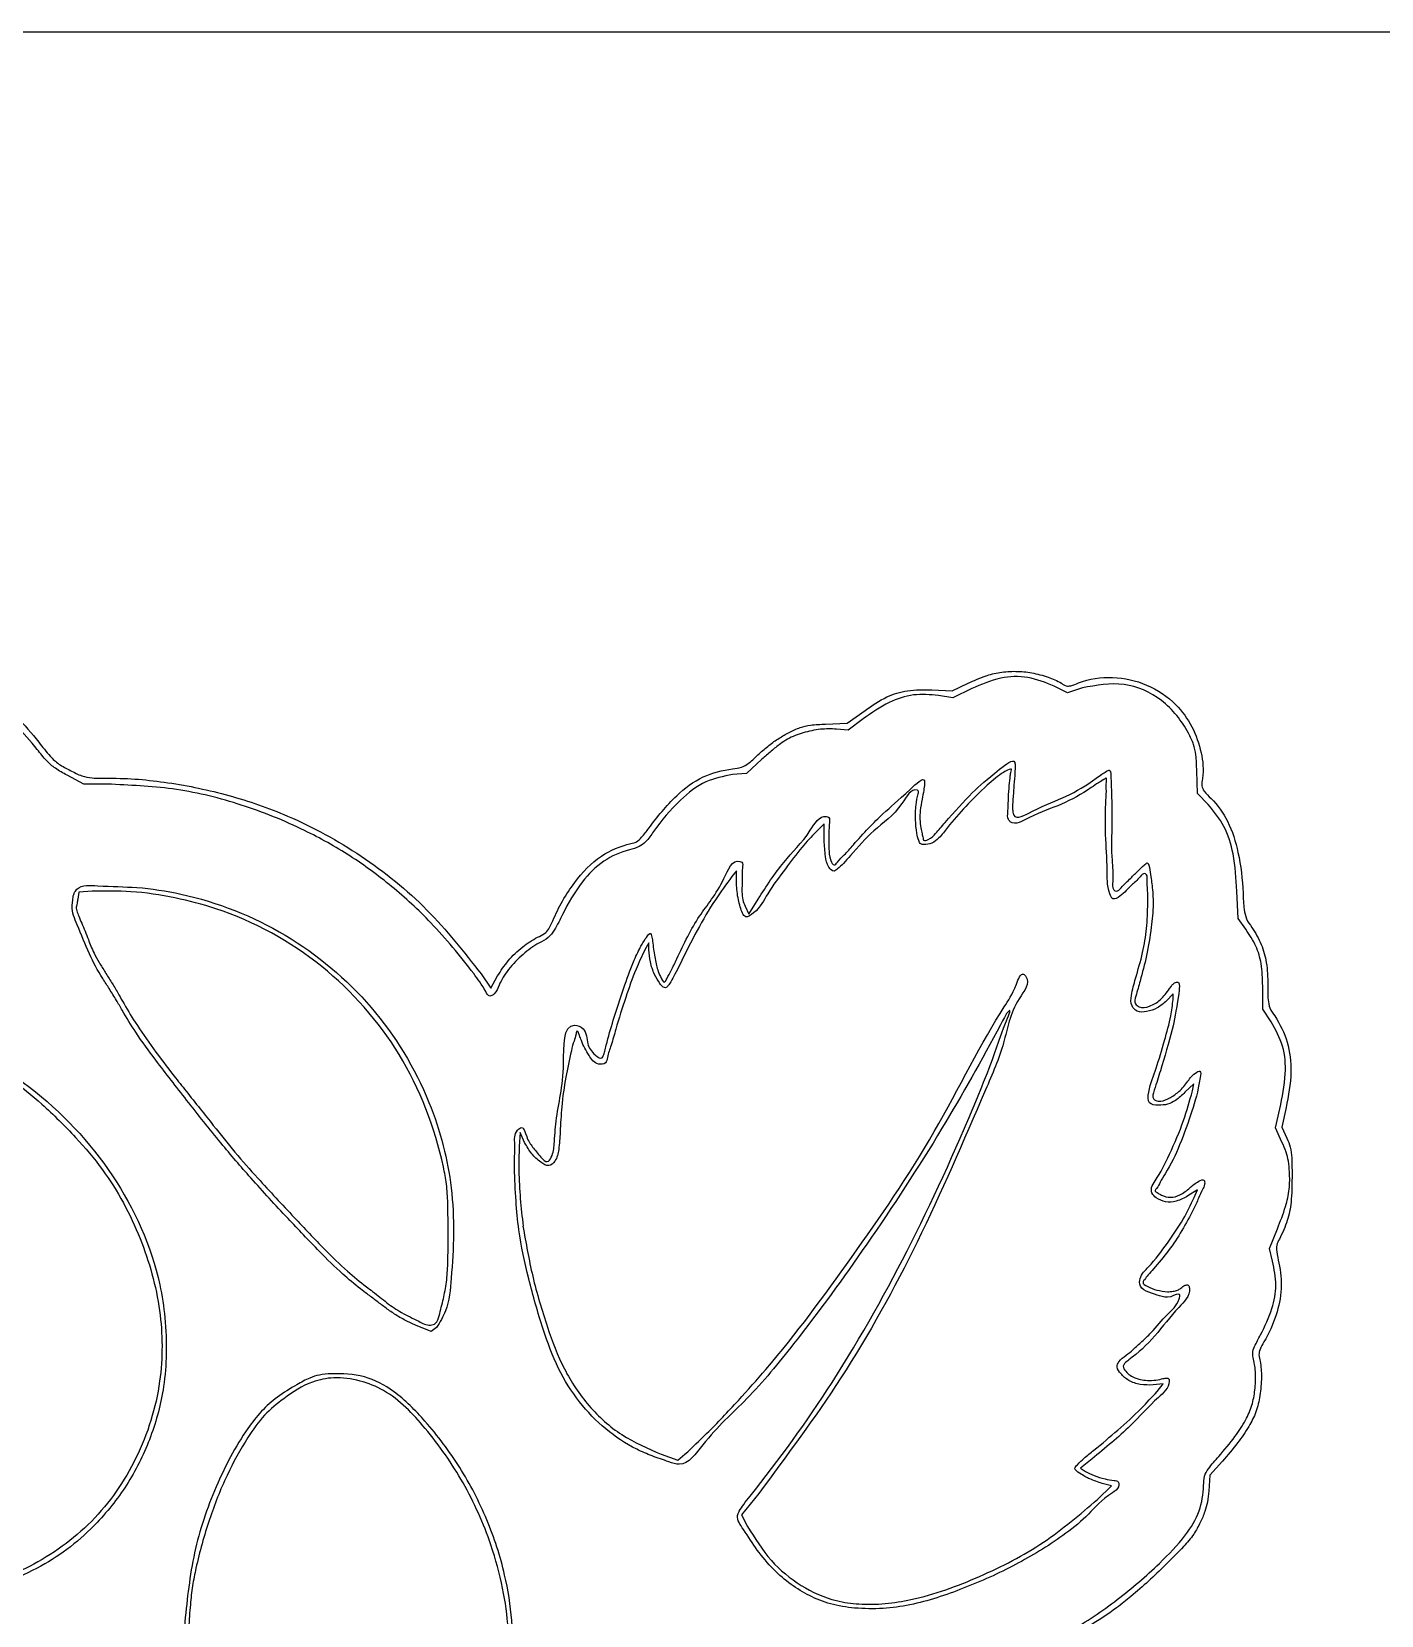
# Model space of a CAD drawing. Extents: x -215 to 205, y 28 to 519.
# Drawn here: x -173.9 to -158.83, y 501.23 to 518.9 of the extents above; entities that cross this region are included whole.
import ezdxf

# ---------------------------------------------------------------- set-up
doc = ezdxf.new("R2010")
doc.units = 0
doc.layers.add('Layer_1', color=7, linetype='CONTINUOUS')

msp = doc.modelspace()

# ---------------------------------------------------------------- linework, layer by layer
at = {"layer": 'Layer_1', "color": 7}
for points in [[(-210.08408, 518.896146), (-20.194874, 518.896146)], [(-163.850944, 511.552225), (-163.622536, 511.540654), (-163.442438, 511.626923)], [(-163.404513, 511.568071), (-163.61373, 511.465063), (-163.775963, 511.491282)], [(-162.169035, 511.57456), (-162.335848, 511.518544), (-162.484793, 511.594233)], [(-165.034584, 511.170846), (-164.79327, 511.181599), (-164.593871, 511.32481)], [(-164.614614, 511.230116), (-164.784433, 511.102295), (-164.912833, 511.116067)], [(-165.744929, 510.781072), (-165.919156, 510.61939), (-166.073119, 510.607226)], [(-173.004805, 510.499745), (-173.314518, 510.499745), (-173.501349, 510.600735)], [(-160.764214, 510.273958), (-160.882491, 510.398751), (-160.892425, 510.650869)], [(-165.050377, 509.871969), (-165.050377, 510.058846), (-165.141862, 509.96985)], [(-166.02872, 509.392491), (-166.02872, 509.534429), (-166.08044, 509.471299)], [(-173.431206, 509.25451), (-173.431273, 509.254473)], [(-173.221836, 509.30757), (-173.36816, 509.295406), (-173.382243, 509.216607)], [(-165.933893, 509.139634), (-165.892697, 509.051318), (-165.787866, 509.219568)], [(-160.34516, 508.881931), (-160.43152, 509.003055), (-160.443966, 509.306958)], [(-173.337934, 508.950232), (-173.337855, 508.950347)], [(-167.008872, 508.652355), (-167.008872, 508.732698), (-167.052219, 508.653927)], [(-168.880725, 508.384198), (-168.770272, 508.22384), (-168.69714, 508.361014)], [(-161.155978, 508.098352), (-161.155978, 508.161852), (-161.229407, 508.083931)], [(-160.062093, 507.849994), (-160.153356, 507.990064), (-160.156319, 508.248932)], [(-160.941433, 507.078105), (-160.925713, 507.156907), (-161.023726, 507.06385)], [(-159.894888, 506.892998), (-159.944678, 506.672941), (-159.887034, 506.551106)], [(-159.941407, 506.508617), (-160.015278, 506.668945), (-159.965782, 506.879265)], [(-168.393824, 506.502535), (-168.445394, 506.613872), (-168.45451, 506.457701)], [(-168.502113, 506.481699), (-168.503179, 506.481583)], [(-160.92023, 505.890212), (-160.885183, 505.97417), (-160.991, 505.907038)], [(-168.410571, 505.569856), (-168.41236, 505.56989)], [(-160.046125, 505.180031), (-160.081691, 505.321864), (-159.992576, 505.54167)], [(-169.376144, 504.438176), (-169.435348, 504.39394), (-169.611094, 504.464922)], [(-161.33535, 503.724656), (-161.26607, 503.812142), (-161.379617, 503.798652)], [(-166.869621, 503.024711), (-166.685688, 502.961061), (-166.60427, 503.025526)], [(-162.061556, 502.975477), (-162.191802, 502.870705), (-162.135783, 502.834027)], [(-160.605151, 502.948485), (-160.745215, 502.790915), (-160.75848, 502.614566)], [(-162.000003, 502.520586), (-161.842433, 502.673118), (-161.947143, 502.700381)], [(-165.780556, 502.589392), (-165.975081, 502.34935), (-165.90632, 502.220617)]]:
    msp.add_lwpolyline(points, dxfattribs=at)
for points, knots in [([(-188.750572, 504.917313), (-188.626228, 505.207458), (-188.373672, 505.796777), (-187.900656, 506.635456), (-187.495815, 507.212441), (-187.239987, 507.566501), (-187.15149, 507.713032), (-186.967187, 508.105299), (-186.621774, 508.730963), (-185.97545, 509.480455), (-185.268492, 510.063151), (-184.548377, 510.461311), (-183.872605, 510.741422), (-183.348816, 510.858376), (-182.996724, 510.930523), (-182.794371, 510.996941), (-182.493836, 511.111645), (-182.109149, 511.257246), (-181.653685, 511.403565), (-181.274444, 511.508087), (-181.003415, 511.572202), (-180.844306, 511.629308), (-180.565165, 511.862253), (-180.068946, 512.199646), (-179.308471, 512.543127), (-178.70414, 512.715624), (-178.270784, 512.769058), (-177.947249, 512.772478), (-177.514428, 512.767438), (-177.089887, 512.763764), (-176.750604, 512.748346), (-176.361523, 512.648709), (-175.844851, 512.490169), (-175.217104, 512.188796), (-174.72853, 511.869293), (-174.35197, 511.545962), (-174.072255, 511.26864), (-173.850223, 511.017887), (-173.708899, 510.827541), (-173.591964, 510.717441), (-173.465318, 510.655908), (-173.346184, 510.590369), (-173.197383, 510.563305), (-172.875761, 510.574607), (-172.361219, 510.529272), (-171.691757, 510.38749), (-170.956551, 510.135744), (-170.201239, 509.716925), (-169.460696, 509.126146), (-169.072997, 508.630169), (-168.880725, 508.384198)], [0, 0, 0, 0, 0.946541, 1.922532, 2.881529, 3.059879, 3.232842, 3.39397, 4.359805, 5.365572, 6.344581, 7.091291, 7.827278, 8.530438, 8.697301, 8.904968, 9.168175, 9.662653, 10.138428, 10.603247, 10.841061, 10.976331, 11.103845, 11.923357, 12.773612, 13.596048, 13.796393, 14.081811, 14.565537, 15.094939, 15.357217, 15.58019, 16.296426, 16.976369, 17.661797, 18.040949, 18.463571, 18.842868, 19.044101, 19.174753, 19.319194, 19.464442, 19.579898, 19.767218, 20.428572, 21.123013, 21.81651, 22.751793, 23.701023, 24.63493, 24.63493, 24.63493, 24.63493]), ([(-173.501349, 510.600735), (-173.545909, 510.624867), (-173.627527, 510.669068), (-173.739762, 510.766963), (-173.871285, 510.940916), (-174.082006, 511.17749), (-174.347957, 511.447929), (-174.954597, 511.993658), (-176.057619, 512.581156), (-177.718721, 512.847842), (-178.991957, 512.611865), (-179.812372, 512.244807), (-180.259492, 511.986068), (-180.587524, 511.755801), (-180.800743, 511.579322), (-180.985316, 511.511955), (-181.278797, 511.441161), (-181.66626, 511.333245), (-182.108725, 511.191041), (-182.472524, 511.051233), (-182.76065, 510.940628), (-182.964333, 510.875172), (-183.530093, 510.759794), (-184.453743, 510.490679), (-185.598161, 509.767965), (-186.308043, 509.019687), (-186.698092, 508.443744), (-186.883646, 508.134644), (-187.000946, 507.880352), (-187.090025, 507.687791), (-187.16717, 507.555245), (-187.412449, 507.212109), (-187.817107, 506.644425), (-188.293428, 505.808754), (-188.55032, 505.221601), (-188.675764, 504.934887)], [0, 0, 0, 0, 0.151637, 0.277743, 0.442997, 0.804405, 1.22778, 1.580205, 3.25107, 4.881627, 6.549207, 7.041659, 7.575367, 8.094907, 8.246304, 8.399018, 8.677427, 9.154274, 9.604172, 10.071453, 10.323038, 10.530246, 10.71211, 12.054823, 13.388875, 14.723418, 15.114374, 15.475245, 15.803274, 15.953848, 16.111594, 16.262377, 17.218838, 18.202237, 19.140715, 19.140715, 19.140715, 19.140715]), ([(-163.442438, 511.626923), (-163.380274, 511.655812), (-163.266902, 511.708499), (-163.086687, 511.753924), (-162.91103, 511.764372), (-162.729532, 511.747978), (-162.55865, 511.70064), (-162.431096, 511.649728), (-162.3543, 511.592726), (-162.282973, 511.598011), (-162.12436, 511.67431), (-161.827986, 511.715581), (-161.441432, 511.628866), (-161.131261, 511.423274), (-160.934428, 511.146246), (-160.833048, 510.861067), (-160.811785, 510.633452), (-160.845194, 510.487115), (-160.805095, 510.405322), (-160.67829, 510.300681), (-160.52547, 510.077884), (-160.412718, 509.712946), (-160.376811, 509.376891), (-160.370876, 509.128285), (-160.342957, 508.993724), (-160.256033, 508.875359), (-160.165573, 508.718684), (-160.10651, 508.499308), (-160.096697, 508.290074), (-160.102805, 508.121031), (-160.081053, 507.998195), (-159.977669, 507.855343), (-159.863842, 507.624987), (-159.824163, 507.266545), (-159.869935, 507.024793), (-159.894888, 506.892998)], [0, 0, 0, 0, 0.205279, 0.374379, 0.553946, 0.730728, 0.918878, 1.082742, 1.144581, 1.194466, 1.286763, 1.672577, 2.060773, 2.45517, 2.758074, 3.065297, 3.353058, 3.436555, 3.499869, 3.613267, 3.927097, 4.292359, 4.74932, 4.93544, 5.040416, 5.15382, 5.370363, 5.581264, 5.827696, 5.99562, 6.090048, 6.193853, 6.517598, 6.852183, 7.25322, 7.25322, 7.25322, 7.25322]), ([(-162.484793, 511.594233), (-162.580878, 511.633894), (-162.770984, 511.712365), (-163.099837, 511.698128), (-163.298722, 511.613231), (-163.404513, 511.568071)], [0, 0, 0, 0, 0.308964, 0.611293, 0.954863, 0.954863, 0.954863, 0.954863]), ([(-163.775963, 511.491282), (-163.868808, 511.499203), (-164.056727, 511.515236), (-164.34948, 511.415568), (-164.520849, 511.295702), (-164.614614, 511.230116)], [0, 0, 0, 0, 0.277055, 0.560762, 0.903554, 0.903554, 0.903554, 0.903554]), ([(-164.593871, 511.32481), (-164.515283, 511.379025), (-164.371014, 511.478552), (-164.112857, 511.559069), (-163.941959, 511.554603), (-163.850944, 511.552225)], [0, 0, 0, 0, 0.285299, 0.523742, 0.795417, 0.795417, 0.795417, 0.795417]), ([(-160.892425, 510.650869), (-160.894012, 510.710484), (-160.896642, 510.809317), (-160.925875, 510.95186), (-161.031338, 511.171998), (-161.255059, 511.459703), (-161.705945, 511.661037), (-162.013285, 511.603644), (-162.169035, 511.57456)], [0, 0, 0, 0, 0.17871, 0.296276, 0.433069, 0.907731, 1.361569, 1.827861, 1.827861, 1.827861, 1.827861]), ([(-168.69714, 508.361014), (-168.659191, 508.418852), (-168.580117, 508.539371), (-168.425861, 508.684543), (-168.28475, 508.780083), (-168.173587, 508.826645), (-168.114961, 508.892872), (-168.031102, 509.09863), (-167.86559, 509.393468), (-167.569934, 509.711239), (-167.305734, 509.817784), (-167.140507, 509.854395), (-167.074787, 509.920488), (-166.940039, 510.102039), (-166.738347, 510.357399), (-166.417657, 510.600726), (-166.153934, 510.665184), (-165.974692, 510.682048), (-165.873803, 510.7462), (-165.78103, 510.838744), (-165.669059, 510.934274), (-165.558114, 511.014186), (-165.440947, 511.080081), (-165.326462, 511.135765), (-165.187265, 511.165773), (-165.091529, 511.168954), (-165.034584, 511.170846)], [0, 0, 0, 0, 0.206974, 0.431277, 0.629641, 0.716813, 0.787799, 0.887743, 1.380333, 1.799655, 2.156732, 2.22111, 2.298016, 2.426691, 2.905282, 3.267846, 3.608654, 3.70739, 3.800533, 3.958596, 4.101613, 4.241339, 4.367949, 4.504869, 4.621157, 4.791866, 4.791866, 4.791866, 4.791866]), ([(-164.912833, 511.116067), (-164.97308, 511.117381), (-165.099376, 511.120134), (-165.283566, 511.07806), (-165.435299, 511.023233), (-165.548873, 510.94501), (-165.644399, 510.870641), (-165.710886, 510.811403), (-165.744929, 510.781072)], [0, 0, 0, 0, 0.180124, 0.377591, 0.563317, 0.659503, 0.789816, 0.926544, 0.926544, 0.926544, 0.926544]), ([(-165.787866, 509.219568), (-165.695762, 509.363048), (-165.518054, 509.639885), (-165.250302, 509.886207), (-165.102422, 510.162081), (-164.986705, 510.13003), (-164.994956, 510.046221), (-164.999424, 509.94162), (-164.999468, 509.787881), (-164.994199, 509.684027), (-164.945205, 509.578085), (-164.885958, 509.654649), (-164.817641, 509.71678), (-164.654066, 509.908867), (-164.391238, 510.18617), (-164.203825, 510.330153), (-163.930244, 510.59847), (-163.930735, 510.48865), (-163.940958, 510.42441), (-163.958787, 510.323298), (-163.979842, 510.217221), (-163.986217, 510.108974), (-163.973507, 510.023454), (-163.960107, 509.95247), (-163.948699, 509.91019), (-163.941838, 509.864019), (-163.861417, 509.889004), (-163.797668, 509.961613), (-163.637359, 510.145503), (-163.39424, 510.420065), (-163.207671, 510.576296), (-162.919598, 510.805963), (-162.920348, 510.675948), (-162.923922, 510.585597), (-162.936328, 510.449552), (-162.944835, 510.316446), (-162.951098, 510.21938), (-162.92676, 510.089627), (-162.619652, 510.263619), (-162.366843, 510.343686), (-162.098859, 510.503064), (-161.955467, 510.61143), (-161.910551, 510.637995), (-161.85507, 510.671442), (-161.849256, 510.527631), (-161.839902, 510.355832), (-161.838685, 510.016483), (-161.848917, 509.69136), (-161.817914, 509.473473), (-161.842126, 509.336572), (-161.779668, 509.294951), (-161.713685, 509.37587), (-161.638131, 509.440505), (-161.550366, 509.534167), (-161.494643, 509.58256), (-161.43137, 509.644954), (-161.409353, 509.487582), (-161.387834, 509.371343), (-161.37324, 509.142107), (-161.400002, 508.886126), (-161.44652, 508.597737), (-161.514598, 508.338682), (-161.563138, 508.170746), (-161.593656, 508.054439), (-161.517465, 507.997488), (-161.408437, 508.02006), (-161.288528, 508.092884), (-161.218746, 508.188092), (-161.17102, 508.256121), (-161.146078, 508.282393), (-161.07096, 508.316786), (-161.119374, 507.993247), (-161.157763, 507.765357), (-161.279636, 507.36767), (-161.347596, 507.141876), (-161.398784, 506.988431), (-161.300974, 506.953976), (-161.207131, 506.988576), (-161.097829, 507.059517), (-160.997011, 507.16869), (-160.946741, 507.259895), (-160.8401, 507.317809), (-160.876895, 507.075841), (-160.938745, 506.868308), (-161.074684, 506.48027), (-161.195601, 506.226547), (-161.30214, 506.066809), (-161.323912, 506.005783), (-161.365924, 505.964692), (-161.34214, 505.948513), (-161.319878, 505.935009), (-161.269094, 505.906164), (-161.185652, 505.881469), (-161.069593, 505.915866), (-160.967767, 505.996095), (-160.900653, 506.058711), (-160.802757, 506.104197), (-160.802381, 506.027461), (-160.835596, 505.968612), (-160.874243, 505.872803), (-160.947884, 505.719263), (-161.053576, 505.519806), (-161.203926, 505.295613), (-161.336264, 505.137551), (-161.432324, 505.031864), (-161.467703, 504.984458), (-161.507008, 504.933706), (-161.422338, 504.884517), (-161.340162, 504.855423), (-161.23756, 504.835412), (-161.16013, 504.841235), (-161.108599, 504.852134), (-161.064573, 504.879967), (-161.034102, 504.912258), (-160.98086, 504.918617), (-160.957508, 504.794684), (-161.148621, 504.6229), (-161.34365, 504.345873), (-161.562366, 504.139465), (-161.691453, 504.046883), (-161.719545, 504.009295), (-161.689438, 503.944922), (-161.607514, 503.877646), (-161.454494, 503.841221), (-161.322346, 503.853752), (-161.241945, 503.877309), (-161.200239, 503.87198), (-161.195467, 503.766402), (-161.3877, 503.608771), (-161.649777, 503.308009), (-161.913615, 503.094947), (-162.061556, 502.975477)], [0, 0, 0, 0, 0.499487, 0.963728, 1.199382, 1.228271, 1.280867, 1.406047, 1.577303, 1.709107, 1.772549, 1.819862, 1.931988, 2.084928, 2.561632, 2.973871, 3.154802, 3.187729, 3.261546, 3.360938, 3.490702, 3.587775, 3.683453, 3.750708, 3.800726, 3.822798, 3.872492, 3.979743, 4.144167, 4.591934, 4.994491, 5.180362, 5.22505, 5.329083, 5.470607, 5.627469, 5.727194, 5.771765, 5.984527, 6.398714, 6.787482, 6.865671, 6.927455, 6.96009, 7.019799, 7.221145, 7.609865, 7.966166, 8.199581, 8.298042, 8.328085, 8.393188, 8.546304, 8.666903, 8.756282, 8.795424, 8.877319, 9.056704, 9.258796, 9.522109, 9.841124, 10.134344, 10.310418, 10.396532, 10.447551, 10.563967, 10.702569, 10.865891, 10.912075, 10.950886, 10.976187, 11.132655, 11.514326, 11.992877, 12.219779, 12.317958, 12.374377, 12.48271, 12.611054, 12.766367, 12.9088, 12.962221, 13.030528, 13.419111, 13.818749, 14.180626, 14.290671, 14.370755, 14.40357, 14.416375, 14.446056, 14.486387, 14.589249, 14.69715, 14.836885, 14.959861, 15.018798, 15.067384, 15.127876, 15.236315, 15.369277, 15.642226, 15.911326, 16.176196, 16.264751, 16.332434, 16.365118, 16.430548, 16.546289, 16.666011, 16.728723, 16.780053, 16.821945, 16.881938, 16.915899, 16.951733, 17.196235, 17.613061, 18.006453, 18.068555, 18.102067, 18.132242, 18.264002, 18.411864, 18.593119, 18.648393, 18.673662, 18.699962, 18.919644, 19.362702, 19.928256, 19.928256, 19.928256, 19.928256]), ([(-166.073119, 510.607226), (-166.175298, 510.587822), (-166.393866, 510.546315), (-166.692074, 510.303668), (-166.896215, 510.060359), (-167.026606, 509.867947), (-167.11937, 509.793873), (-167.290714, 509.75739), (-167.527817, 509.654378), (-167.78226, 509.394474), (-167.940957, 509.116661), (-168.04212, 508.89707), (-168.128215, 508.779623), (-168.266268, 508.716858), (-168.420293, 508.604103), (-168.571198, 508.44541), (-168.674203, 508.28946), (-168.709119, 508.172582), (-168.791571, 508.120187), (-168.862522, 508.252279), (-168.981621, 508.417185), (-169.194005, 508.683053), (-169.487606, 509.014384), (-169.86664, 509.364873), (-170.338086, 509.710751), (-170.897927, 510.022799), (-171.544248, 510.282205), (-172.270723, 510.464521), (-172.761584, 510.488074), (-173.004805, 510.499745)], [0, 0, 0, 0, 0.307758, 0.658321, 1.119539, 1.26365, 1.353289, 1.466749, 1.781846, 2.115465, 2.537069, 2.735199, 2.843944, 2.962784, 3.181296, 3.414269, 3.618829, 3.729778, 3.785818, 3.852168, 4.093256, 4.468598, 4.836341, 5.432779, 6.008406, 6.588022, 7.350388, 8.092637, 8.821635, 8.821635, 8.821635, 8.821635]), ([(-161.229407, 508.083931), (-161.262743, 508.055402), (-161.32817, 507.999409), (-161.44271, 507.961292), (-161.553752, 507.95277), (-161.634386, 508.033445), (-161.620835, 508.173266), (-161.567066, 508.366026), (-161.492823, 508.612264), (-161.446643, 508.894188), (-161.439391, 509.125973), (-161.436668, 509.309907), (-161.451886, 509.410223), (-161.438746, 509.486461), (-161.488166, 509.513238), (-161.543182, 509.440866), (-161.633401, 509.365946), (-161.711209, 509.273912), (-161.83146, 509.197627), (-161.897615, 509.356635), (-161.88473, 509.580569), (-161.914206, 509.925854), (-161.913582, 510.209169), (-161.898756, 510.417811), (-161.904336, 510.493502), (-161.894957, 510.580443), (-161.946813, 510.54017), (-161.99593, 510.514066), (-162.150394, 510.405458), (-162.407418, 510.261297), (-162.687898, 510.179674), (-162.932142, 510.029756), (-163.008255, 510.120201), (-162.995989, 510.21854), (-162.996371, 510.342055), (-162.986201, 510.476007), (-162.975281, 510.579743), (-162.969861, 510.63179), (-162.955435, 510.676518), (-163.007886, 510.656711), (-163.087043, 510.612178), (-163.264329, 510.465023), (-163.466129, 510.262257), (-163.644265, 510.06082), (-163.752952, 509.909546), (-163.84537, 509.837802), (-163.918607, 509.824305), (-163.98015, 509.829341), (-164.002038, 509.886439), (-164.021928, 509.973532), (-164.034159, 510.109705), (-164.03091, 510.256124), (-164.013035, 510.360625), (-163.99723, 510.410303), (-163.998449, 510.427685), (-164.082543, 510.462244), (-164.223777, 510.175244), (-164.488506, 510.014589), (-164.698811, 509.769905), (-164.829206, 509.621291), (-164.887605, 509.567146), (-164.947945, 509.51542), (-165.020141, 509.591539), (-165.041517, 509.709424), (-165.047091, 509.811688), (-165.050377, 509.871969)], [0, 0, 0, 0, 0.130105, 0.255354, 0.360472, 0.441996, 0.560522, 0.752857, 1.054777, 1.326298, 1.606921, 1.753917, 1.868889, 1.927245, 1.95151, 2.01299, 2.146627, 2.325964, 2.407533, 2.474794, 2.745488, 3.136349, 3.478477, 3.623174, 3.726303, 3.765822, 3.796542, 3.867102, 3.962524, 4.34187, 4.731094, 4.948957, 4.982651, 5.061496, 5.22656, 5.361434, 5.468173, 5.523886, 5.545155, 5.570056, 5.639454, 5.872333, 6.208333, 6.521178, 6.671187, 6.768204, 6.860569, 6.894574, 6.937854, 7.02318, 7.174189, 7.339876, 7.465558, 7.485726, 7.500093, 7.510966, 7.73585, 8.175633, 8.555299, 8.672089, 8.762251, 8.807626, 8.879632, 9.00427, 9.183232, 9.183232, 9.183232, 9.183232]), ([(-160.443966, 509.306958), (-160.452684, 509.446156), (-160.468124, 509.692677), (-160.567375, 510.033636), (-160.700186, 510.195786), (-160.764214, 510.273958)], [0, 0, 0, 0, 0.418646, 0.741427, 1.041895, 1.041895, 1.041895, 1.041895]), ([(-165.141862, 509.96985), (-165.194467, 509.913419), (-165.316362, 509.782659), (-165.489886, 509.549106), (-165.679285, 509.30011), (-165.773106, 509.103894), (-165.945376, 508.985313), (-165.98522, 509.123618), (-166.009738, 509.212903), (-166.024097, 509.302579), (-166.027219, 509.363296), (-166.02872, 509.392491)], [0, 0, 0, 0, 0.231005, 0.535275, 0.878167, 1.143339, 1.241284, 1.36635, 1.448597, 1.543682, 1.631746, 1.631746, 1.631746, 1.631746]), ([(-168.503179, 506.481583), (-168.507488, 506.538343), (-168.513215, 506.613794), (-168.403873, 506.69903), (-168.373161, 506.546352), (-168.303744, 506.449455), (-168.232713, 506.363156), (-168.144943, 506.263738), (-168.072081, 506.368839), (-168.062742, 506.516827), (-168.035533, 506.886281), (-167.932436, 507.219295), (-167.97437, 507.87133), (-167.699712, 507.772392), (-167.703387, 507.60039), (-167.639994, 507.500784), (-167.534605, 507.424862), (-167.511596, 507.481273), (-167.497532, 507.526252), (-167.46578, 507.661776), (-167.398346, 507.895979), (-167.294531, 508.208277), (-167.202175, 508.474376), (-167.108071, 508.674773), (-167.060372, 508.756925), (-166.991423, 508.855117), (-166.971622, 508.794958), (-166.964191, 508.741694), (-166.954025, 508.633981), (-166.928485, 508.493303), (-166.899973, 508.393531), (-166.836991, 508.267374), (-166.795077, 508.355319), (-166.752382, 508.429962), (-166.63924, 508.67514), (-166.458229, 509.043942), (-166.208903, 509.31813), (-166.073131, 509.67362), (-165.95494, 509.626321), (-165.968666, 509.538704), (-165.963561, 509.438681), (-165.97093, 509.315967), (-165.963282, 509.214877), (-165.943076, 509.163144), (-165.933893, 509.139634)], [0, 0, 0, 0, 0.161897, 0.215211, 0.330608, 0.465616, 0.610922, 0.697615, 0.762965, 0.914662, 1.169638, 1.821417, 2.263454, 2.365203, 2.540567, 2.692816, 2.774741, 2.800737, 2.854029, 2.923345, 3.212754, 3.590979, 3.90108, 4.079069, 4.210555, 4.274092, 4.300185, 4.363467, 4.451237, 4.619628, 4.76892, 4.845077, 4.888139, 4.993312, 5.138191, 5.67594, 6.177727, 6.439075, 6.462903, 6.52231, 6.655542, 6.792033, 6.882428, 6.957731, 6.957731, 6.957731, 6.957731]), ([(-173.431273, 509.254473), (-173.428653, 509.263966), (-173.423365, 509.283124), (-173.4101, 509.308294), (-173.345164, 509.383609), (-173.07402, 509.357235), (-172.706707, 509.358731), (-171.974028, 509.245848), (-171.03335, 508.873534), (-170.058227, 508.0581), (-169.528217, 507.186289), (-169.29416, 506.479811), (-169.201258, 505.988287), (-169.179001, 505.490633), (-169.2081, 505.03522), (-169.239644, 504.666901), (-169.339776, 504.499115), (-169.376144, 504.438176)], [0, 0, 0, 0, 0.029478, 0.05949, 0.084663, 0.323111, 0.759122, 1.255954, 2.50559, 3.7589, 4.999015, 5.509337, 5.986302, 6.495683, 6.995862, 7.365817, 7.576816, 7.576816, 7.576816, 7.576816]), ([(-166.08044, 509.471299), (-166.143463, 509.385812), (-166.285038, 509.193775), (-166.47598, 508.862428), (-166.618063, 508.580366), (-166.711671, 508.387428), (-166.755723, 508.30697), (-166.787553, 508.256847), (-166.817909, 508.224562), (-166.857898, 508.240825), (-166.898161, 508.293568), (-166.952006, 508.385814), (-166.993882, 508.513751), (-167.003994, 508.607245), (-167.008872, 508.652355)], [0, 0, 0, 0, 0.318397, 0.715251, 1.145679, 1.264054, 1.361175, 1.416394, 1.450363, 1.476578, 1.531321, 1.649413, 1.795187, 1.931091, 1.931091, 1.931091, 1.931091]), ([(-169.611094, 504.464922), (-169.648877, 504.482125), (-169.729387, 504.518782), (-169.843937, 504.586296), (-169.953028, 504.661828), (-170.052591, 504.739804), (-170.143, 504.808309), (-170.270321, 504.902537), (-170.452933, 505.056322), (-170.719956, 505.321937), (-171.059539, 505.681318), (-171.429461, 506.080067), (-171.806889, 506.520524), (-172.15626, 506.963048), (-172.476044, 507.37348), (-172.720711, 507.704675), (-172.858599, 507.932199), (-172.953044, 508.095685), (-173.025548, 508.214096), (-173.136689, 508.381254), (-173.263804, 508.618865), (-173.367426, 508.888455), (-173.452232, 509.082515), (-173.440136, 509.181507), (-173.436852, 509.218958), (-173.432969, 509.243407), (-173.431206, 509.25451)], [0, 0, 0, 0, 0.124481, 0.26525, 0.398148, 0.522309, 0.644567, 0.738447, 0.997475, 1.359798, 1.867658, 2.480917, 2.991286, 3.60733, 4.172039, 4.552565, 4.841511, 4.969514, 5.119062, 5.257845, 5.572095, 5.920865, 6.139099, 6.177786, 6.218303, 6.25201, 6.25201, 6.25201, 6.25201]), ([(-173.382243, 509.216607), (-173.384831, 509.202519), (-173.389565, 509.17676), (-173.394083, 509.144266), (-173.40158, 509.11567), (-173.388556, 509.077803), (-173.368342, 509.022207), (-173.348934, 508.97627), (-173.337934, 508.950232)], [0, 0, 0, 0, 0.042911, 0.078463, 0.098965, 0.129771, 0.194358, 0.27887, 0.27887, 0.27887, 0.27887]), ([(-173.337855, 508.950347), (-173.325296, 508.920349), (-173.300012, 508.859951), (-173.265235, 508.775044), (-173.2355, 508.692098), (-173.195359, 508.605809), (-173.141431, 508.508397), (-173.074661, 508.40049), (-173.003724, 508.289244), (-172.939, 508.181921), (-172.855868, 508.030775), (-172.727991, 507.819445), (-172.533708, 507.541942), (-172.341488, 507.288499), (-172.164788, 507.067459), (-172.019225, 506.883463), (-171.838165, 506.654954), (-171.629351, 506.392345), (-171.325807, 506.051577), (-170.989978, 505.692075), (-170.66021, 505.342675), (-170.39466, 505.081571), (-170.209939, 504.931789), (-170.085848, 504.838257), (-170.009921, 504.779071), (-169.90733, 504.693917), (-169.764446, 504.598226), (-169.600356, 504.523246), (-169.473246, 504.453495), (-169.371535, 504.484497), (-169.338586, 504.607839), (-169.300549, 504.755277), (-169.261269, 504.951494), (-169.248144, 505.196075), (-169.248873, 505.49086), (-169.248222, 505.786456), (-169.2617, 506.034313), (-169.372214, 506.609893), (-169.719512, 507.516307), (-170.620109, 508.533655), (-171.554327, 509.048186), (-172.302556, 509.240824), (-172.766869, 509.313078), (-173.077374, 509.309319), (-173.221836, 509.30757)], [0, 0, 0, 0, 0.097565, 0.196434, 0.275228, 0.361772, 0.481574, 0.609062, 0.742395, 0.877408, 0.984938, 1.259866, 1.617911, 2.00064, 2.213991, 2.466855, 2.70447, 3.088676, 3.4731, 4.073095, 4.564533, 4.914606, 5.189231, 5.277143, 5.380849, 5.477908, 5.677519, 5.89127, 6.029933, 6.087603, 6.1814, 6.376284, 6.564717, 6.773984, 7.111634, 7.448377, 7.661259, 7.854613, 9.205056, 10.509935, 11.854706, 12.328088, 12.825574, 13.258399, 13.258399, 13.258399, 13.258399]), ([(-160.156319, 508.248932), (-160.158477, 508.332873), (-160.162369, 508.484196), (-160.224782, 508.703604), (-160.303886, 508.820789), (-160.34516, 508.881931)], [0, 0, 0, 0, 0.25136, 0.453131, 0.673263, 0.673263, 0.673263, 0.673263]), ([(-167.052219, 508.653927), (-167.086139, 508.581561), (-167.167351, 508.408305), (-167.270659, 508.110673), (-167.361795, 507.829008), (-167.4214, 507.600169), (-167.468427, 507.482967), (-167.481599, 507.376932), (-167.602987, 507.36722), (-167.687094, 507.489524), (-167.747516, 507.598674), (-167.779997, 507.693199), (-167.791275, 507.726302), (-167.813367, 507.759446), (-167.822473, 507.684461), (-167.846588, 507.633271), (-167.889135, 507.459813), (-167.938899, 507.22432), (-167.983346, 506.918063), (-167.995334, 506.648779), (-168.00745, 506.443708), (-168.034402, 506.307134), (-168.126191, 506.223036), (-168.230454, 506.29155), (-168.320416, 506.375244), (-168.368807, 506.459155), (-168.393824, 506.502535)], [0, 0, 0, 0, 0.239682, 0.573842, 0.942719, 1.13226, 1.273921, 1.337092, 1.417058, 1.559323, 1.745479, 1.806391, 1.848595, 1.863636, 1.898946, 1.981678, 2.093885, 2.395963, 2.729173, 3.011591, 3.206191, 3.345135, 3.426174, 3.524759, 3.662908, 3.810767, 3.810767, 3.810767, 3.810767]), ([(-166.60427, 503.025526), (-166.523076, 503.101656), (-166.317249, 503.294642), (-166.018778, 503.613587), (-165.451081, 504.243819), (-164.714175, 505.255159), (-163.817779, 506.546324), (-163.242633, 507.729822), (-162.930927, 508.180479), (-162.853999, 508.415679), (-162.735824, 508.293161), (-162.969692, 508.01514), (-163.027458, 507.605477), (-163.427362, 506.681095), (-163.965997, 505.420163), (-164.8062, 503.899317), (-165.466355, 503.011804), (-165.780556, 502.589392)], [0, 0, 0, 0, 0.333851, 0.846309, 1.309445, 2.879982, 4.563569, 6.158959, 6.443886, 6.581791, 6.618261, 6.878001, 7.399356, 7.962908, 9.824565, 11.563123, 13.142117, 13.142117, 13.142117, 13.142117]), ([(-179.392919, 505.671185), (-179.305484, 505.972751), (-179.131906, 506.571431), (-178.520099, 507.301221), (-177.751669, 507.785965), (-176.883797, 507.994041), (-176.010998, 508.002314), (-174.971429, 507.778843), (-173.885504, 507.187131), (-172.939334, 506.185), (-172.506684, 505.232951), (-172.401122, 504.539794), (-172.38706, 504.158386), (-172.419907, 503.709669), (-172.550911, 503.218116), (-172.800978, 502.701896), (-173.118894, 502.295779), (-173.454199, 501.987149), (-173.799886, 501.761738), (-174.180733, 501.593312), (-174.569166, 501.456095), (-174.972907, 501.382604), (-175.381206, 501.369283), (-175.805766, 501.395467), (-176.208722, 501.449522), (-176.86239, 501.595496), (-177.705679, 502.031848), (-178.610337, 502.833556), (-179.086616, 503.588249), (-179.27947, 504.09561), (-179.345083, 504.321524), (-179.406688, 504.588043), (-179.436896, 504.923733), (-179.439209, 505.297367), (-179.406769, 505.552083), (-179.391601, 505.671179)], [0, 0, 0, 0, 0.933241, 1.852704, 2.782838, 3.614054, 4.49643, 5.381769, 6.77882, 8.1321, 9.457872, 9.83205, 10.231331, 10.60048, 11.178261, 11.745404, 12.31031, 12.71438, 13.108036, 13.542085, 13.961005, 14.341127, 14.767918, 15.183347, 15.616165, 15.986479, 17.188694, 18.410088, 19.582243, 19.816887, 20.037275, 20.287589, 20.636198, 21.045962, 21.405802, 21.405802, 21.405802, 21.405802]), ([(-162.135783, 502.834027), (-162.103907, 502.817989), (-162.033554, 502.782593), (-161.925321, 502.749357), (-161.839898, 502.735121), (-161.789855, 502.731577), (-161.7683, 502.721025), (-161.742953, 502.647578), (-161.955746, 502.52917), (-162.112213, 502.327625), (-162.464866, 502.053913), (-162.914029, 501.77995), (-163.489463, 501.523115), (-163.985722, 501.354508), (-164.398014, 501.2981), (-164.697182, 501.301669), (-164.976721, 501.34549), (-165.21489, 501.440996), (-165.429157, 501.570487), (-165.623856, 501.742569), (-165.804926, 501.953672), (-165.92095, 502.150591), (-166.038978, 502.305248), (-165.993265, 502.403181), (-165.945547, 502.47326), (-165.574363, 502.935173), (-164.894365, 503.868761), (-164.029003, 505.430932), (-163.495623, 506.612861), (-163.131478, 507.523943), (-163.087027, 507.695715), (-162.952872, 508.008935), (-163.015726, 507.943709), (-163.040818, 507.892234), (-163.279645, 507.45014), (-163.756611, 506.595461), (-164.537384, 505.40289), (-165.26073, 504.407216), (-165.888298, 503.643088), (-166.319356, 503.271631), (-166.590133, 502.872941), (-166.812153, 502.951089), (-166.967733, 503.003208), (-167.213835, 503.108565), (-167.500378, 503.297584), (-167.796809, 503.606017), (-168.033644, 503.985134), (-168.204977, 504.455534), (-168.35122, 504.972925), (-168.457519, 505.451113), (-168.492571, 505.865427), (-168.510718, 506.182786), (-168.504654, 506.393434), (-168.502113, 506.481699)], [0, 0, 0, 0, 0.106914, 0.235962, 0.338038, 0.365419, 0.387166, 0.404764, 0.583834, 0.930701, 1.261254, 1.881337, 2.521631, 3.144299, 3.446159, 3.765318, 4.039203, 4.289603, 4.530208, 4.78614, 5.069204, 5.347016, 5.515063, 5.56602, 5.657241, 5.772263, 7.337832, 9.13671, 11.036784, 11.458924, 11.797197, 11.939833, 11.963944, 12.028988, 12.121694, 13.450141, 14.992966, 16.372247, 17.175826, 17.886503, 18.227545, 18.348834, 18.544382, 18.732662, 19.145931, 19.566137, 20.006415, 20.476432, 21.062279, 21.620564, 21.94149, 22.30865, 22.573451, 22.573451, 22.573451, 22.573451]), ([(-161.023726, 507.06385), (-161.057213, 507.031659), (-161.114059, 506.977012), (-161.21881, 506.923407), (-161.315449, 506.918027), (-161.448928, 506.927996), (-161.42093, 507.135523), (-161.340608, 507.33811), (-161.253935, 507.630365), (-161.183876, 507.883143), (-161.163832, 508.037767), (-161.155978, 508.098352)], [0, 0, 0, 0, 0.13942, 0.236676, 0.3403, 0.443656, 0.56099, 0.842127, 1.166132, 1.450027, 1.632932, 1.632932, 1.632932, 1.632932]), ([(-179.346609, 504.589345), (-179.284236, 504.342804), (-179.158411, 503.845452), (-178.763342, 503.164112), (-178.217685, 502.549525), (-177.562361, 502.026482), (-176.799883, 501.642244), (-176.01788, 501.458686), (-175.266177, 501.396807), (-174.561744, 501.500303), (-173.861675, 501.76783), (-173.190738, 502.243978), (-172.687556, 502.974488), (-172.429403, 503.798287), (-172.434796, 504.648893), (-172.662886, 505.456605), (-173.0087, 506.103604), (-173.414252, 506.579746), (-173.758361, 506.918789), (-174.151084, 507.242149), (-174.603442, 507.491806), (-175.088469, 507.708853), (-175.508932, 507.842657), (-175.852089, 507.904973), (-176.136795, 507.931264), (-176.708433, 507.947233), (-177.546368, 507.825471), (-178.501729, 507.272301), (-179.068663, 506.53599), (-179.323731, 505.814773), (-179.414559, 505.203556), (-179.369119, 504.792816), (-179.346609, 504.589345)], [0, 0, 0, 0, 0.759933, 1.533026, 2.33357, 3.215864, 4.032907, 4.87257, 5.610402, 6.283586, 6.989614, 7.843157, 8.708148, 9.603668, 10.391151, 11.225185, 12.099869, 12.567449, 13.096805, 13.548344, 14.088413, 14.640273, 15.141752, 15.407057, 15.685223, 15.998471, 17.123376, 18.171688, 19.232756, 19.831, 20.454501, 21.066579, 21.066579, 21.066579, 21.066579]), ([(-159.965782, 506.879265), (-159.938619, 507.008363), (-159.890252, 507.238234), (-159.912586, 507.582086), (-160.012691, 507.761468), (-160.062093, 507.849994)], [0, 0, 0, 0, 0.395561, 0.704336, 1.005193, 1.005193, 1.005193, 1.005193]), ([(-160.991, 505.907038), (-161.032866, 505.884572), (-161.110621, 505.842849), (-161.240662, 505.832252), (-161.335189, 505.874662), (-161.398833, 505.932528), (-161.402061, 506.011625), (-161.306181, 506.145442), (-161.183935, 506.39172), (-161.039156, 506.726211), (-160.972041, 506.967888), (-160.941433, 507.078105)], [0, 0, 0, 0, 0.141736, 0.263234, 0.374368, 0.447122, 0.506191, 0.592507, 0.928456, 1.337534, 1.680511, 1.680511, 1.680511, 1.680511]), ([(-159.887034, 506.551106), (-159.872306, 506.51873), (-159.840626, 506.449092), (-159.82866, 506.298763), (-159.82942, 506.094475), (-159.830553, 505.859249), (-159.876146, 505.625111), (-159.945479, 505.47098), (-160.00513, 505.360437), (-160.001363, 505.265528), (-159.95947, 505.108061), (-159.936899, 504.866953), (-159.998876, 504.564523), (-160.100765, 504.345751), (-160.185992, 504.207746), (-160.203572, 504.131143), (-160.175019, 504.029213), (-160.166643, 503.875994), (-160.182763, 503.68582), (-160.224056, 503.497006), (-160.315651, 503.322017), (-160.441553, 503.138738), (-160.547406, 503.015639), (-160.605151, 502.948485)], [0, 0, 0, 0, 0.105958, 0.22791, 0.446657, 0.721276, 0.931821, 1.155218, 1.2299, 1.301064, 1.431913, 1.72121, 2.016249, 2.347337, 2.440362, 2.501511, 2.576071, 2.752234, 2.960255, 3.147597, 3.327291, 3.548464, 3.813946, 3.813946, 3.813946, 3.813946]), ([(-168.45451, 506.457701), (-168.456777, 506.367832), (-168.46166, 506.174207), (-168.445741, 505.877636), (-168.422266, 505.672198), (-168.410571, 505.569856)], [0, 0, 0, 0, 0.269625, 0.580909, 0.889914, 0.889914, 0.889914, 0.889914]), ([(-159.992576, 505.54167), (-159.960024, 505.623538), (-159.903051, 505.766818), (-159.853519, 505.980706), (-159.854035, 506.151231), (-159.866346, 506.289854), (-159.894404, 506.402442), (-159.925098, 506.471777), (-159.941407, 506.508617)], [0, 0, 0, 0, 0.264181, 0.462354, 0.653915, 0.772935, 0.879389, 1.000081, 1.000081, 1.000081, 1.000081]), ([(-161.379617, 503.798652), (-161.427375, 503.797633), (-161.520513, 503.795646), (-161.650628, 503.83987), (-161.733964, 503.91293), (-161.791356, 503.990032), (-161.76021, 504.077818), (-161.680456, 504.124703), (-161.595042, 504.199801), (-161.502939, 504.283838), (-161.369469, 504.40913), (-161.237717, 504.581451), (-161.103448, 504.685131), (-161.069432, 504.840844), (-161.20181, 504.758075), (-161.306043, 504.793278), (-161.422111, 504.826545), (-161.535318, 504.882428), (-161.528764, 505.019247), (-161.382909, 505.15752), (-161.223169, 505.375139), (-161.045154, 505.631144), (-160.959552, 505.808665), (-160.92023, 505.890212)], [0, 0, 0, 0, 0.142902, 0.278683, 0.397187, 0.480002, 0.5405, 0.649964, 0.749001, 0.883048, 1.023246, 1.299913, 1.515033, 1.564722, 1.666393, 1.790779, 1.917583, 2.03553, 2.120535, 2.278468, 2.618585, 2.937907, 3.20923, 3.20923, 3.20923, 3.20923]), ([(-168.41236, 505.56989), (-168.379623, 505.382618), (-168.313033, 505.0017), (-168.154047, 504.470351), (-167.968934, 503.972204), (-167.691632, 503.555973), (-167.32124, 503.220633), (-167.020371, 503.090109), (-166.869621, 503.024711)], [0, 0, 0, 0, 0.569798, 1.158988, 1.662263, 2.15763, 2.645823, 3.136065, 3.136065, 3.136065, 3.136065]), ([(-160.046399, 496.143777), (-160.028672, 496.233186), (-159.993724, 496.409451), (-160.047296, 496.695931), (-160.153178, 496.917606), (-160.238821, 497.075614), (-160.27518, 497.168981), (-160.249848, 497.269429), (-160.231818, 497.404891), (-160.239993, 497.579051), (-160.270821, 497.757927), (-160.349836, 497.934575), (-160.479737, 498.126889), (-160.621031, 498.290436), (-160.734411, 498.424916), (-160.789408, 498.497846), (-160.817856, 498.553588), (-160.805887, 498.603354), (-160.814354, 498.665124), (-160.826243, 498.791458), (-160.871261, 498.975736), (-161.010981, 499.20579), (-161.285923, 499.505281), (-161.689177, 499.86981), (-162.234169, 500.246914), (-162.650492, 500.464437), (-162.927936, 500.585198), (-162.987612, 500.623731), (-163.057652, 500.653923), (-163.013733, 500.693296), (-162.964599, 500.719927), (-162.71496, 500.839352), (-162.307206, 501.035298), (-161.775104, 501.391416), (-161.35034, 501.759119), (-161.033717, 502.083672), (-160.84992, 502.380668), (-160.81407, 502.614124), (-160.814991, 502.779489), (-160.748421, 502.890147), (-160.621751, 503.026445), (-160.476823, 503.203295), (-160.348912, 503.392737), (-160.270814, 503.568107), (-160.240042, 503.74621), (-160.23187, 503.920383), (-160.249936, 504.055846), (-160.275341, 504.156276), (-160.239029, 504.249679), (-160.153198, 504.407498), (-160.047639, 504.629134), (-159.993807, 504.915031), (-160.028535, 505.090932), (-160.046125, 505.180031)], [0, 0, 0, 0, 0.271223, 0.534704, 0.856714, 1.002097, 1.080385, 1.145856, 1.305195, 1.492305, 1.665651, 1.846792, 2.067737, 2.359624, 2.495837, 2.593099, 2.637578, 2.674533, 2.741145, 2.823486, 3.056012, 3.301878, 3.62195, 4.272907, 4.931687, 5.592341, 5.712084, 5.802404, 5.844465, 5.87363, 5.939916, 6.031054, 6.682365, 7.316567, 7.9373, 8.366408, 8.675598, 8.963929, 9.066018, 9.161873, 9.339905, 9.627169, 9.845602, 10.02451, 10.197867, 10.384974, 10.544313, 10.609796, 10.688071, 10.833483, 11.155218, 11.418484, 11.688715, 11.688715, 11.688715, 11.688715]), ([(-172.186586, 501.157678), (-172.159767, 501.415871), (-172.10625, 501.931086), (-171.859367, 502.660022), (-171.586095, 503.183549), (-171.337103, 503.508092), (-171.151615, 503.672951), (-170.963504, 503.78591), (-170.808725, 503.873309), (-170.679087, 503.916339), (-170.473613, 503.92741), (-170.177481, 503.918661), (-169.810949, 503.71706), (-169.461373, 503.360123), (-169.100447, 502.883865), (-168.80095, 502.303438), (-168.558414, 501.561692), (-168.481715, 500.654583), (-168.668139, 499.632031), (-169.008239, 498.921695), (-169.311466, 498.489981), (-169.488456, 498.276482), (-169.707509, 498.050324), (-169.951201, 497.829786), (-170.253434, 497.669528), (-170.52794, 497.627507), (-170.764264, 497.625096), (-170.966421, 497.694324), (-171.168899, 497.830968), (-171.38659, 497.997063), (-171.582403, 498.233539), (-171.745298, 498.541514), (-171.906198, 498.857778), (-172.031392, 499.189313), (-172.072664, 499.433336), (-172.106099, 499.618554), (-172.127729, 499.731238), (-172.169163, 499.908182), (-172.192839, 500.20751), (-172.203566, 500.646876), (-172.192439, 500.98161), (-172.186586, 501.157678)], [0, 0, 0, 0, 0.776585, 1.549651, 2.292939, 2.537375, 2.772835, 3.032146, 3.19436, 3.305352, 3.437846, 3.80978, 4.175499, 4.657554, 5.302524, 5.961653, 6.60718, 7.633807, 8.655441, 9.691949, 9.965044, 10.237461, 10.52274, 10.909611, 11.219464, 11.532259, 11.734064, 11.922289, 12.162053, 12.464541, 12.740896, 13.074731, 13.507175, 13.805982, 14.133058, 14.247186, 14.370835, 14.477239, 14.791981, 15.268055, 15.796345, 15.796345, 15.796345, 15.796345]), ([(-172.121012, 499.964584), (-172.116206, 499.93883), (-172.104856, 499.878001), (-172.086158, 499.780455), (-172.064688, 499.670386), (-172.04245, 499.556266), (-172.02128, 499.447488), (-171.996464, 499.31133), (-171.955825, 499.138185), (-171.856437, 498.897338), (-171.718723, 498.616764), (-171.573844, 498.330157), (-171.400552, 498.089618), (-171.195198, 497.921783), (-171.000022, 497.778733), (-170.795897, 497.688697), (-170.566296, 497.675399), (-170.303099, 497.711356), (-170.013882, 497.855469), (-169.675215, 498.146946), (-169.300277, 498.574035), (-168.948629, 499.149628), (-168.757804, 499.654742), (-168.651867, 500.03893), (-168.605941, 500.311572), (-168.577078, 500.653474), (-168.566153, 501.06919), (-168.631887, 501.545276), (-168.783807, 502.099635), (-169.058004, 502.713666), (-169.464891, 503.292515), (-169.853992, 503.70367), (-170.232342, 503.854997), (-170.506524, 503.89377), (-170.808909, 503.833714), (-171.060981, 503.666444), (-171.313012, 503.464326), (-171.519126, 503.166421), (-171.732244, 502.779997), (-171.923358, 502.288983), (-172.0402, 501.873434), (-172.103471, 501.554539), (-172.128462, 501.332511), (-172.14658, 501.029129), (-172.153048, 500.658617), (-172.152233, 500.2826), (-172.129842, 500.055292), (-172.120907, 499.964584)], [0, 0, 0, 0, 0.078595, 0.185637, 0.297965, 0.415023, 0.534447, 0.630384, 0.830342, 1.066458, 1.409797, 1.768412, 2.029354, 2.29139, 2.559507, 2.755213, 2.949673, 3.241374, 3.542906, 3.903669, 4.576289, 5.240286, 5.91564, 6.188641, 6.43498, 6.743691, 7.217763, 7.679155, 8.179493, 8.939347, 9.678988, 10.307344, 10.590268, 10.886389, 11.126013, 11.497263, 11.779878, 12.091104, 12.573902, 13.103638, 13.667011, 13.866971, 14.078278, 14.336688, 14.778481, 15.190087, 15.463411, 15.463411, 15.463411, 15.463411]), ([(-161.947143, 502.700381), (-161.994888, 502.715936), (-162.085572, 502.745481), (-162.175713, 502.797347), (-162.271404, 502.860011), (-162.208668, 502.926338), (-162.143212, 502.988772), (-161.984559, 503.115248), (-161.770071, 503.295136), (-161.531382, 503.51138), (-161.39303, 503.661902), (-161.33535, 503.724656)], [0, 0, 0, 0, 0.146482, 0.278223, 0.353526, 0.401464, 0.506068, 0.64754, 0.996561, 1.354216, 1.609936, 1.609936, 1.609936, 1.609936]), ([(-165.90632, 502.220617), (-165.824507, 502.088438), (-165.665864, 501.832131), (-165.318384, 501.547255), (-164.973752, 501.390726), (-164.649808, 501.347836), (-164.369903, 501.352913), (-163.910264, 501.427828), (-163.309213, 501.64807), (-162.596836, 502.012349), (-162.195436, 502.354164), (-162.000003, 502.520586)], [0, 0, 0, 0, 0.463502, 0.898767, 1.326977, 1.579975, 1.87307, 2.164096, 2.972971, 3.781967, 4.549581, 4.549581, 4.549581, 4.549581]), ([(-160.75848, 502.614566), (-160.762183, 502.573713), (-160.769232, 502.49596), (-160.801992, 502.378401), (-160.854882, 502.258945), (-160.926135, 502.122981), (-161.063018, 501.96651), (-161.234168, 501.795111), (-161.430204, 501.609225), (-161.61158, 501.450225), (-161.82981, 501.274924), (-162.104407, 501.099379), (-162.423496, 500.910153), (-162.665862, 500.78657), (-162.823315, 500.716912), (-162.872955, 500.690894), (-162.9309, 500.659523), (-162.821494, 500.622014), (-162.743085, 500.565666), (-162.456029, 500.43491), (-162.091288, 500.232843), (-161.632417, 499.91055), (-161.262702, 499.57342), (-160.971237, 499.272989), (-160.795158, 498.990937), (-160.770189, 498.799087), (-160.75796, 498.70513)], [0, 0, 0, 0, 0.122852, 0.233817, 0.364082, 0.514586, 0.691995, 0.984223, 1.242194, 1.502, 1.707818, 2.081071, 2.479478, 2.815312, 2.909977, 2.978743, 3.007159, 3.061134, 3.196036, 3.382678, 3.947269, 4.484753, 5.047762, 5.448168, 5.741216, 6.022476, 6.022476, 6.022476, 6.022476])]:
    msp.add_open_spline(points, degree=3, knots=knots, dxfattribs=at)

doc.saveas('drawing.dxf')
